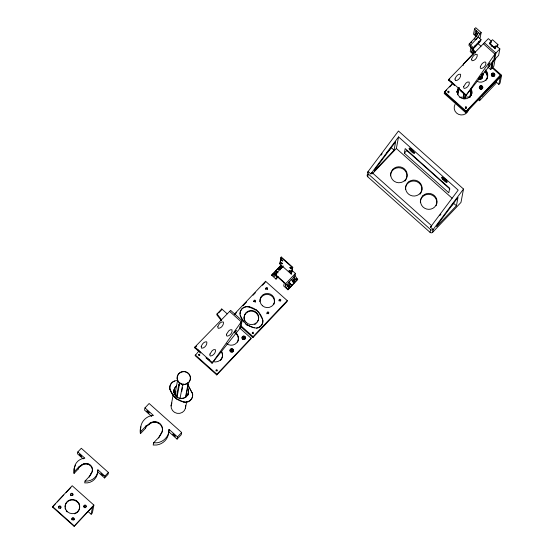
<?xml version="1.0" encoding="UTF-8"?>
<svg xmlns="http://www.w3.org/2000/svg" width="554" height="554" viewBox="0 0 554 554"><rect width="100%" height="100%" fill="white"/><g stroke="black" fill="none" stroke-linecap="round" stroke-linejoin="round"><path stroke-width="0.83" d="M472.285 48.461L471.648 51.82L473.074 53.205L473.649 50.649M474.972 34.396C479.445 40.283 475.63 24.023 474.972 34.396L476.198 33.102L476.675 30.595M476.198 33.102L477.347 34.376M367.87 172.869L368.14 171.477L398.451 131.014L463.511 189.039L460.976 202.432L432.667 232.278A1.835 1.773 10.8 0 1 430.077 232.368L367.731 176.768A1.835 1.773 10.8 0 1 367.607 174.261M91.147 514.244L92.56 506.834L74.097 526.3L52.408 506.958L72.193 485.733L93.875 505.075L92.38 512.942L91.147 514.244L87.954 511.397M104.574 477.964L104.928 476.115L97.892 469.834L97.539 471.683L104.574 477.964L108.044 474.307L108.397 472.458L81.293 448.276L77.823 451.939L77.47 453.788L83.204 458.906M80.122 465.99A7.915 7.652 10.8 0 0 78.869 467.562L78.259 468.996L74.07 473.414L74.333 471.267A11.911 11.516 10.8 0 1 84.222 458.2L84.831 458.186L77.823 451.939M78.259 468.996L78.613 467.14L82.117 464.681A6.413 6.198 10.8 0 1 91.223 473.379L89.27 476.585L85.039 481.052L84.686 482.901L87.601 482.859A11.911 11.516 10.8 0 0 97.566 472.797L97.539 471.683M78.529 467.604L81.383 465.408M74.097 526.3L93.875 505.075M89.27 476.585L89.18 477.049L91.133 473.843A6.413 6.198 10.8 0 0 82.027 465.145L81.293 465.872M90.704 474.266L90.794 473.802M168.624 431.587L177.072 439.121L181.234 434.731L181.657 432.508L149.13 403.499L144.968 407.882L144.539 410.105L151.748 416.539M146.221 426.635L145.487 428.353L140.46 433.657L140.778 431.081A14.3 13.815 10.8 0 1 152.641 415.396L153.375 415.389L144.968 407.882M145.487 428.353L145.917 426.13L150.113 423.18A7.701 7.437 10.8 0 1 161.041 433.616L158.7 437.466L153.617 442.819L153.195 445.042L156.692 444.994A14.3 13.815 10.8 0 0 168.658 432.923M146.298 425.541L145.806 426.684L149.123 424.606L149.234 424.045M158.7 437.466L158.596 438.02L160.937 434.17A7.701 7.437 10.8 0 0 150.009 423.734L149.123 424.606M160.418 434.675L160.528 434.121M187.501 385.231L188.589 386.193L192.356 393.354L192.66 394.995A7.334 7.084 10.8 0 1 185.694 402.336C178.43 401.588 172.342 396.754 170.071 389.767L169.815 387.848A7.334 7.084 10.8 0 1 176.774 380.501M171.068 405.923L173.27 394.4M173.617 392.585L174.24 389.289M173.887 396.643L170.12 389.49M176.851 396.006L174.932 394.296L177.522 380.716M175.59 392.924L175.916 391.228M168.762 430.846L169.046 429.364L177.495 436.898L177.072 439.121M176.477 396.636L178.748 384.753L179.69 382.648M176.594 399.06L173.935 396.366M177.031 397.107L179.295 385.231L180.237 383.126M179.953 398.776L182.675 384.511M181.726 391.539L182.529 387.343M182.848 385.667L183.166 383.991M183.983 402.176L176.65 398.783M197.612 349.435L200.749 352.621L200.659 353.085L194.752 347.815L194.904 347.019L230.63 310.392L242.126 320.648L240.886 327.13L212.043 363.237L206.081 357.919L206.171 357.462L209.481 360.024M185.396 397.668L187.827 384.94L187.342 382.883M185.895 397.149L188.318 384.421L188 383.049M198.754 351.181L195.084 355.599L216.773 374.94L250.948 338.909L251.08 338.21L239.605 327.975M185.355 408.637L186.643 401.885M187.896 395.3L188.526 392.01M192.356 393.354L188.589 386.193M227.161 313.799L221.745 308.973L217.029 313.938L216.849 314.866L221.455 320.766M221.745 308.973L221.565 309.894L218.622 313.003M212.043 363.237L242.126 320.648M216.773 374.94L216.905 374.248L251.08 338.21M240.277 315.738L240.332 315.461C242.604 322.449 248.691 327.282 255.962 328.03A7.334 7.084 10.8 0 0 262.921 320.69C261.495 313.585 255.927 308.246 248.891 306.653A7.334 7.084 10.8 0 0 240.027 313.82L240.277 315.738L243.712 321.929M239.896 328.176L241.129 321.694L229.64 311.445M239.972 314.097A7.334 7.084 10.8 0 1 248.843 306.93L248.891 306.653M254.244 327.871L246.862 324.755M256.544 328.259A7.334 7.084 10.8 0 0 262.866 320.967L262.561 319.326L258.746 312.449L256.087 309.748M240.789 326.777L252.908 337.58L253.081 336.659L287.263 300.621L265.574 281.28L234.342 314.208M265.401 282.208L265.574 281.28M278.302 276.723L276.024 279.133L271.751 275.324L271.841 274.86L281.12 265.075M283.323 265.982L275.338 274.396L274.936 276.515L271.841 274.86M276.024 279.133L276.605 276.065L284.292 282.921L283.703 285.982L287.976 289.79L297.664 279.569L295.019 275.567L295.427 273.447L291.757 270.179M279.708 263.829L281.252 257.021L292.747 267.27L291.508 273.752L291.203 274.078L279.708 263.829L280.019 263.503M280.172 262.693L281.252 257.021M287.976 289.79L285.331 285.788L285.732 283.669L295.427 273.447M286.875 284.915L291.328 279.458L294.063 283.004L292.311 281.446M291.203 274.078L292.747 267.27M287.263 300.621L287.083 301.549L252.908 337.58M291.639 279.888L295.019 275.567M367.731 176.768L368.265 173.984A1.835 1.773 10.8 0 1 368.14 171.477L370.848 173.901L372.08 172.599L431.711 225.79L430.486 227.085L433.193 229.501L432.667 232.278M371.845 173.831L372.08 172.599M394.06 150.162L395.66 141.755L374.552 169.926L374.365 170.93L394.06 150.162L391.346 147.745L386.713 152.634M372.309 173.831L396.345 148.493L398.555 136.921L458.186 190.105L430.486 227.085M404.33 153.133L405.203 148.59L449.668 188.249L448.802 192.792L404.33 153.133L406.788 150.543L449.966 189.053M452.77 83.169L444.523 91.867L444.211 93.487L465.893 112.829L501.592 75.24L492.658 67.276M451.413 81.84L454.55 85.025L454.46 85.489L448.553 80.219L448.705 79.423L488.372 38.642L491.405 41.349M430.077 232.368L430.61 229.591L368.265 173.984M457.673 94.069L458.809 88.128M463.158 65.455L463.442 63.966L472.299 54.624L474.411 51.342M457.722 94.776L459.017 87.989M478.58 32.624L474.383 38.524L469.217 43.967L468.94 45.456L473.026 49.105L480.699 41.01L480.983 39.521L478.254 37.083L470.575 45.179L470.291 46.668M471.052 47.138L470.201 51.591L473.109 54.181M479.355 38.593L480.173 37.727L481.163 32.534L475.741 27.7L474.515 28.995L473.525 34.189L476.426 36.779M463.283 92.428L459.972 89.859L459.882 90.323L465.845 95.641L493.697 60.58L498.628 55.379L499.867 48.897L496.827 46.19L495.844 47.222L495.193 46.647M463.386 95.572L463.712 93.889M463.345 98.792L463.906 93.764M473.026 49.105L473.31 47.616L480.983 39.521M464.363 98.723L465.173 94.478M465.097 98.695L465.741 95.302M465.845 95.641L494.93 54.098L499.867 48.897M465.893 112.829L466.205 111.209L500.38 75.178L492.091 67.782M470 96.174L471.62 87.691M471.821 87.546L470.041 96.888L464.861 97.061M456.406 205.769L458.006 197.356L436.898 225.526L436.711 226.538L456.406 205.769L453.691 203.353L451.378 205.797M478.268 99.595L479.549 100.738L480.29 96.853M481.897 96.008L481.807 96.472L500.269 76.999L498.856 84.409L495.671 81.563M487.665 66.895L490.678 69.582L492.111 62.048M491.633 65.296L491.952 63.627M494.985 47.72L495.311 46.051L495.962 46.633L497.928 44.555L492.506 39.715L490.539 41.792L491.19 42.374L490.699 42.893L490.048 42.312L489.404 42.99L494.826 47.824L495.463 47.145L494.812 46.571L495.311 46.051M492.915 60.538L491.315 68.911L490.678 69.582M495.144 48.821L495.463 47.145M491.156 67.81L491.807 68.391L493.247 60.857M493.697 60.58L494.93 54.098L483.441 43.842M494.687 59.527L495.927 53.045L484.431 42.797M495.214 58.779L493.78 66.314L491.807 68.391M497.45 47.062L497.928 44.555M496.426 80.462L495.837 83.571L479.549 100.738M500.075 76.798L500.38 75.178M501.592 75.24L500.089 83.114L498.856 84.409M215.949 370.917L216.649 370.384L217.203 370.91M474.231 39.071L474.993 38.053M466.385 108.328C467.112 107.095 464.612 107.116 465.381 108.335M198.581 355.204L199.26 354.858L199.793 355.405M447.881 92.165L448.394 91.812L449.052 92.213M481.163 32.534L475.741 39.729L474.383 38.524M404.863 181.13L405.666 180.022M381.11 155.141L382.142 153.763M370.848 173.901L398.555 136.921M439.855 215.554L440.88 214.176M463.511 189.039L433.193 229.501A1.835 1.773 10.8 0 1 430.61 229.591M291.321 268.835C291.404 268.06 289.202 266.959 290.455 268.261C292.187 270.123 291.259 266.169 290.067 267.783M291.66 268.475L290.317 267.347M471.648 51.799L472.881 50.497L474.03 51.778M74.423 471.558L78.613 467.14M444.98 91.943L446.746 90.08M449.689 86.971L452.05 84.485M271.751 275.324L280.878 265.705M234.757 314.513L236.523 312.65M243.005 305.815L246.544 302.089M253.026 295.254L255.38 292.768M262.451 285.31L264.812 282.831M52.408 506.958L55.386 503.821M57.173 501.938L63.724 495.027M66.106 492.513L70.87 487.492M495.352 47.741L494.715 48.42L489.293 43.586M290.012 267.672L290.421 267.229M290.164 267.928L290.684 267.367M290.628 268.427L291.203 267.804M290.808 268.572L291.362 267.97M290.975 268.697L291.494 268.129M291.12 268.787L291.591 268.274M174.932 394.296L175.424 393.776M140.882 431.434L145.917 426.13M187.827 384.94L188.318 384.421M285.331 285.788L286.557 284.486L289.292 288.032L287.547 286.473M104.928 476.115L108.397 472.458M288.059 289.327L297.754 279.105M500.248 75.87L466.073 111.908L444.384 92.566M177.495 436.898L181.657 432.508M252.202 333.266L252.943 333.065L253.344 333.709M448.553 80.219L449.834 79.077M194.752 347.815L196.677 346.105M465.443 108.321L465.928 108.314M448.061 92.774L448.546 92.795M459.82 97.234L463.262 97.116M153.617 442.819L157.121 442.778A14.3 13.815 10.8 0 0 169.081 430.7L169.046 429.364M85.039 481.052L87.954 481.011A11.911 11.516 10.8 0 0 97.919 470.948L97.892 469.834M184.039 401.899L185.749 402.059A7.334 7.084 10.8 0 0 192.709 394.718L192.404 393.077M248.843 306.93L256.038 310.025M282.852 260.768L282.228 260.332M282.277 263.725L281.654 263.282M282.775 267.263L280.303 265.941L282.048 267.499M280.317 269.86L277.838 268.538L279.008 269.576M278.011 272.291L275.532 270.968L277.866 273.046M275.546 274.888L273.074 273.565L274.819 275.123M290.538 271.176L289.95 270.587M282.083 260.255C279.41 258.483 284.818 263.566 281.633 259.514M281.529 263.233C279.292 261.89 283.696 265.643 281.328 262.949M178.748 384.753L179.295 385.231M490.422 42.388L491.073 42.97M474.515 28.995L479.93 33.836M477.957 43.517L480.962 46.204M469.217 43.967L473.31 47.616M448.705 79.423L465.997 94.845M444.523 91.867L466.205 111.209M396.345 148.493L452.133 198.249M280.947 257.347L292.436 267.596M288.315 270.906L291.508 273.752M296.445 278.482L297.664 279.569M293.613 277.81L296.522 280.407L293.793 276.862M288.842 282.838L291.757 285.435L289.022 281.896M275.338 274.396L285.732 283.669M245.72 324.069L246.807 325.032M240.962 325.849L253.081 336.659M194.904 347.019L212.196 362.448M195.223 354.906L216.905 374.248M75.836 500.587L79.028 503.434M52.498 506.494L74.188 525.836M281.834 262.908L282.284 263.399M471.856 47.651L475.436 52.242M470.651 47.27L475.256 53.163M217.029 313.938L221.635 319.838M140.46 433.657L140.349 433.304A14.3 13.815 10.8 0 1 140.875 426.871M74.07 473.414L73.98 473.123A11.911 11.516 10.8 0 1 74.368 467.901M170.071 389.767L169.759 388.125A7.334 7.084 10.8 0 1 174.842 381.09M445.956 179.773A1.904 0.415 43.5 0 1 445.52 180.272A1.904 0.415 43.5 0 1 443.512 178.132M444.273 178.18A1.904 0.415 43.5 0 1 444.62 178.43M445.347 179.081A1.904 0.415 43.5 0 1 445.679 179.434M413.706 151.554A1.904 0.415 43.5 0 1 411.58 150.002A1.904 0.415 43.5 0 1 411.435 148.984M414.849 152.8A3.663 0.803 43.5 0 1 411.947 150.917A3.663 0.803 43.5 0 1 409.669 147.987M447.313 181.809A3.663 0.803 43.5 0 1 444.329 179.794A3.663 0.803 43.5 0 1 442.182 176.934M406.075 179.468A8.248 7.971 10.8 0 0 404.337 169.884L402.571 168.665A8.248 7.971 10.8 0 0 392.696 170.23L391.456 171.92A8.248 7.971 10.8 0 0 390.535 175.943M420.818 193.055A8.248 7.971 10.8 0 1 420.001 194.184M405.473 189.607A8.248 7.971 10.8 0 1 407.349 183.796L408.935 182.411A8.248 7.971 10.8 0 1 418.956 182.931L420.417 184.482A8.248 7.971 10.8 0 1 421.151 192.439M436.095 205.666A8.248 7.971 10.8 0 0 434.336 196.649L432.619 195.382A8.248 7.971 10.8 0 0 422.688 196.642L421.4 198.297A8.248 7.971 10.8 0 0 420.348 202.286M149.684 423.304A9.501 9.183 10.8 0 1 151.969 422.404M152.772 422.238A9.501 9.183 10.8 0 1 159.171 423.388M81.757 464.785A7.915 7.652 10.8 0 1 89.665 464.854M74.624 467.195A11.911 11.516 10.8 0 1 75.669 465.18M288.115 286.183A0.866 0.838 10.8 0 1 288.676 285.137A0.866 0.838 10.8 0 1 289.763 285.691A0.866 0.838 10.8 0 1 289.202 286.737M288.544 286.674A0.866 0.838 10.8 0 1 288.357 286.55M292.962 281.072A0.866 0.838 10.8 0 1 293.855 279.992A0.866 0.838 10.8 0 1 294.555 281.217M294.423 281.397A0.866 0.838 10.8 0 1 293.391 281.571M280.608 269.334A0.866 0.838 10.8 0 1 279.701 268.524A0.866 0.838 10.8 0 1 280.525 267.658A0.866 0.838 10.8 0 1 281.432 268.468M279.895 269.569A0.866 0.838 10.8 0 1 279.922 268.309A0.866 0.838 10.8 0 1 281.203 268.517M274.902 274.514A0.866 0.838 10.8 0 1 275.366 273.267A0.866 0.838 10.8 0 1 276.494 274.036M276.19 274.313A0.866 0.838 10.8 0 1 274.874 273.78A0.866 0.838 10.8 0 1 275.83 272.776A0.866 0.838 10.8 0 1 276.488 273.995M236.073 332.933A7.334 7.084 10.8 0 1 236.78 342.732A7.334 7.084 10.8 0 1 226.718 343.715M235.942 333.626A7.334 7.084 10.8 0 1 237.528 342.143M221.815 351.693A7.334 7.084 10.8 0 1 213.041 361.568M221.004 351.333A7.334 7.084 10.8 0 1 220.527 360.432M230.783 351.991A1.731 1.676 10.8 0 1 230.45 349.435A1.731 1.676 10.8 0 1 233.096 349.595A1.731 1.676 10.8 0 1 232.507 352.095M485.373 69.894A7.334 7.084 10.8 0 1 477.098 81.355M485.242 70.593A7.334 7.084 10.8 0 1 485.74 80.614M471.115 88.654A7.334 7.084 10.8 0 1 464.224 98.889A7.334 7.084 10.8 0 1 458.449 87.878M470.609 96.431A7.334 7.084 10.8 0 1 469.827 97.4M457.147 92.054A7.334 7.084 10.8 0 1 459.1 87.608M471.246 89.914A7.334 7.084 10.8 0 1 471.433 94.769M481.807 89.055A1.731 1.676 10.8 0 1 479.286 87.601A1.731 1.676 10.8 0 1 481.689 86.015A1.731 1.676 10.8 0 1 482.181 88.806M491.876 76.106A1.731 1.676 10.8 0 1 492.368 73.329A1.731 1.676 10.8 0 1 494.764 74.97A1.731 1.676 10.8 0 1 492.243 76.362M492.125 75.593A0.866 0.838 10.8 0 1 493.053 74.513A0.866 0.838 10.8 0 1 493.676 75.801A0.866 0.838 10.8 0 1 492.222 75.787M239.834 326.631A1.835 0.402 43.5 0 1 239.847 326.791M457.064 91.999A7.334 7.084 10.8 0 1 458.954 88.169M471.101 90.475A7.334 7.084 10.8 0 1 471.454 94.734M457.098 92.331A7.334 7.084 10.8 0 1 459.044 87.885M471.198 90.191A7.334 7.084 10.8 0 1 471.378 95.046M468.455 110.142A7.334 7.084 10.8 0 1 458.636 114.373A7.334 7.084 10.8 0 1 455.021 104.477M65.026 506.681A7.334 7.084 10.8 0 1 73.897 500.137A7.334 7.084 10.8 0 1 79.118 509.819M78.855 510.373A7.334 7.084 10.8 0 1 78.169 511.411M77.761 511.882A7.334 7.084 10.8 0 1 76.826 512.713M76.307 513.059A7.334 7.084 10.8 0 1 74.575 513.828M66.965 511.799A7.334 7.084 10.8 0 1 66.182 510.809M65.365 509.126A7.334 7.084 10.8 0 1 65.081 507.914M71.992 519.901A1.156 1.115 10.8 0 1 72.221 518.412A1.156 1.115 10.8 0 1 73.779 518.523A1.156 1.115 10.8 0 1 73.82 520.033M70.607 494.563A1.156 1.115 10.8 0 1 72.262 493.829A1.156 1.115 10.8 0 1 72.588 495.574M70.96 495.629A1.156 1.115 10.8 0 1 70.635 495.137M85.635 507.533A1.156 1.115 10.8 0 1 84.485 507.623M84.028 507.256A1.156 1.115 10.8 0 1 83.883 506.993M83.82 506.709A1.156 1.115 10.8 0 1 85.157 505.518A1.156 1.115 10.8 0 1 86.015 507.09M59.008 508.357A1.156 1.115 10.8 0 1 58.869 506.716A1.156 1.115 10.8 0 1 60.566 506.744A1.156 1.115 10.8 0 1 60.414 508.385M484.979 72.027A7.334 7.084 10.8 0 1 487.208 78.806M485.062 71.563A7.334 7.084 10.8 0 1 487.402 77.74M480.013 88.522A1.156 1.115 10.8 0 1 481.613 88.841A0.866 0.838 10.8 0 0 480.055 88.439M492.271 75.732A1.156 1.115 10.8 0 1 493.413 75.933M492.361 75.268A1.156 1.115 10.8 0 1 493.24 75.309M493.843 75.94A1.156 1.115 10.8 0 1 493.912 76.23M480.103 88.058A1.156 1.115 10.8 0 1 481.703 88.384M491.163 46.044A1.835 0.402 43.5 0 1 491.495 46.287M489.334 65.718A1.835 0.402 43.5 0 1 488.967 66.245M187.73 388.409A7.334 7.084 10.8 0 1 181.477 398.651M180.839 398.638A7.334 7.084 10.8 0 1 178.956 398.278M177.232 397.467A7.334 7.084 10.8 0 1 174.212 393.555M174.046 392.959A7.334 7.084 10.8 0 1 176.304 386.235M187.785 388.132A7.334 7.084 10.8 0 1 185.154 397.336A7.334 7.084 10.8 0 1 175.424 395.487A7.334 7.084 10.8 0 1 176.352 385.958M184.496 371.692A6.703 6.482 10.8 0 1 189.288 381.879A6.703 6.482 10.8 0 1 177.813 381.02A6.703 6.482 10.8 0 1 183.914 371.651M185.652 405.583A7.334 7.084 10.8 0 1 177.058 413.332A7.334 7.084 10.8 0 1 171.913 402.973M259.84 301.708A7.334 7.084 10.8 0 1 268.711 294.548A7.334 7.084 10.8 0 1 273.662 304.783M243.982 317.733A7.334 7.084 10.8 0 1 253.552 311.459A7.334 7.084 10.8 0 1 257.444 322.109M256.204 323.501A7.334 7.084 10.8 0 1 254.632 324.533M244.778 321.327A7.334 7.084 10.8 0 1 243.982 318.349M278.939 300.836A0.866 0.838 10.8 0 1 280.643 300.995M265.761 289.555A0.866 0.838 10.8 0 1 266.522 288.385A0.866 0.838 10.8 0 1 267.353 289.534M253.718 301.598A0.866 0.838 10.8 0 1 254.826 301.106A0.866 0.838 10.8 0 1 255.346 302.186M266.91 313.813A0.866 0.838 10.8 0 1 266.959 313.384L267.063 313.19A0.866 0.838 10.8 0 1 268.621 313.793M457.029 92.366A7.334 7.084 10.8 0 1 458.92 88.529M471.073 90.842A7.334 7.084 10.8 0 1 471.426 95.101M492.305 75.559A0.866 0.838 10.8 0 1 493.635 76.244M482.015 77.145A1.918 1.849 10.8 0 1 479.272 78.37M482.368 75.933A2.306 2.23 10.8 0 1 479.12 78.557M482.312 76.223A2.306 2.23 10.8 0 1 479.065 78.848M482.52 74.52A1.918 1.849 10.8 0 1 481.232 75.877M482.818 73.599A2.306 2.23 10.8 0 1 480.727 76.487M482.873 73.308A2.306 2.23 10.8 0 1 481.378 76.099M482.763 73.89A2.306 2.23 10.8 0 1 480.076 76.722M482.499 74.333A1.918 1.849 10.8 0 1 482.292 75.268M482.008 75.663A1.918 1.849 10.8 0 1 481.627 75.967M481.177 76.168A1.918 1.849 10.8 0 1 480.685 76.251M482.444 74.624A1.918 1.849 10.8 0 1 480.63 76.542M482.811 74.755A2.306 2.23 10.8 0 1 480.02 77.013M482.645 74.471A2.306 2.23 10.8 0 1 479.965 77.304M482.305 74.437A1.918 1.849 10.8 0 1 482.181 75.85M481.897 76.244A1.918 1.849 10.8 0 1 481.516 76.549M481.066 76.757A1.918 1.849 10.8 0 1 480.076 76.784M482.125 76.14A1.918 1.849 10.8 0 1 481.841 76.535M481.461 76.847A1.918 1.849 10.8 0 1 480.519 77.124M482.25 74.728A1.918 1.849 10.8 0 1 482.292 75.69M482.589 74.762A2.306 2.23 10.8 0 1 479.342 77.394M482.278 75.496A1.918 1.849 10.8 0 1 479.494 77.2M482.278 74.527A2.306 2.23 10.8 0 1 479.286 77.685M482.015 76.722A1.918 1.849 10.8 0 1 481.731 77.117M481.35 77.428A1.918 1.849 10.8 0 1 480.401 77.705M482.222 74.818A2.306 2.23 10.8 0 1 479.231 77.975M482.125 76.563A1.918 1.849 10.8 0 1 481.294 77.719M480.837 77.92A1.918 1.849 10.8 0 1 479.383 77.782M482.167 75.109A2.306 2.23 10.8 0 1 479.736 78.467M481.904 77.311A1.918 1.849 10.8 0 1 480.782 78.211M483.06 73.26A2.306 2.23 10.8 0 1 482.714 73.73M481.655 74.638A2.306 2.23 10.8 0 0 483.005 73.55A2.306 2.23 10.8 0 1 481.433 75.801M483.15 73.294A2.306 2.23 10.8 0 1 481.599 74.928M482.569 73.807A1.918 1.849 10.8 0 1 482.285 74.201M483.095 73.585A2.306 2.23 10.8 0 1 481.544 75.219M482.513 74.097A1.918 1.849 10.8 0 1 481.848 74.804M483.088 73.294A2.306 2.23 10.8 0 1 481.488 75.51M482.631 73.938A1.918 1.849 10.8 0 1 482.174 74.783M482.402 74.686A1.918 1.849 10.8 0 1 481.738 75.386M481.959 77.435A1.918 1.849 10.8 0 1 481.793 77.892M481.509 78.287A1.918 1.849 10.8 0 1 480.671 78.793M482.257 76.514A2.306 2.23 10.8 0 1 478.511 78.8M470.54 42.907L471.696 41.661L470.54 42.907M198.664 354.664C199.682 356.942 200.375 352.843 198.664 354.664M447.964 91.625C448.982 93.903 449.675 89.803 447.964 91.625M101.036 473.691L103.051 475.554L101.036 473.691M175.244 436.102L175.237 436.227A1.648 0.36 43.5 0 1 173.354 434.932A1.648 0.36 43.5 0 1 173.388 434.135A1.648 0.36 43.5 0 1 175.244 436.102M217.798 326.777L218.228 328.335C221.081 328.522 223.871 325.004 223.442 322.248L223.11 321.909C220.478 321.632 218.505 324.526 217.798 326.777M471.599 59.174L472.029 60.739C474.882 60.926 477.673 57.401 477.243 54.645L476.911 54.313C474.279 54.036 472.306 56.924 471.599 59.174M201.192 346.638L201.614 348.21C204.468 348.411 207.258 344.886 206.843 342.13L206.51 341.79C203.879 341.499 201.905 344.394 201.192 346.638M454.993 79.042L455.416 80.614C458.269 80.815 461.06 77.29 460.644 74.534L460.312 74.188C457.68 73.897 455.707 76.798 454.993 79.042M226.551 334.201L226.482 335.544L227.188 336.174C229.896 335.869 232.936 332.476 231.939 329.755L230.222 329.81L228.705 330.89L226.551 334.201M480.353 66.605L480.29 67.948L480.99 68.571C483.697 68.274 486.737 64.88 485.74 62.152L484.715 61.965L483.268 62.664L481.786 64.049L480.353 66.605M209.952 354.048L209.869 355.405L210.562 356.049C213.283 355.772 216.302 352.379 215.347 349.643L213.643 349.671L212.127 350.737L209.952 354.048M463.753 86.452L463.67 87.802L464.363 88.446C467.084 88.169 470.104 84.776 469.148 82.047L467.444 82.075L465.928 83.142L463.753 86.452M216.115 370.072C216.628 372.503 218.179 368.639 216.115 370.072M252.299 332.476C252.804 334.907 254.355 331.05 252.299 332.476M465.415 107.033C465.928 109.463 467.479 105.606 465.415 107.033M234.467 332.816L236.184 330.648L234.467 332.816M488.268 65.22L489.985 63.052L488.268 65.22M474.743 46.398L475.678 45.414L474.743 46.398M478.455 42.492L479.335 41.564L478.455 42.492M392.869 169.302L391.636 170.992A8.248 7.971 10.8 0 0 405.016 180.237L406.248 178.547A8.248 7.971 10.8 0 0 404.51 168.956L402.751 167.737A8.248 7.971 10.8 0 0 392.869 169.302M422.861 195.721L421.573 197.369A8.248 7.971 10.8 0 0 423.007 207.002L424.731 208.276A8.248 7.971 10.8 0 0 434.655 207.009L435.943 205.361A8.248 7.971 10.8 0 0 434.516 195.721L432.792 194.454A8.248 7.971 10.8 0 0 422.861 195.721M79.395 454.315L81.32 456.247L79.395 454.315M289.52 270.567L290.698 271.744L289.597 270.574M409.108 181.483L407.529 182.875A8.248 7.971 10.8 0 0 407.114 192.577L408.568 194.129A8.248 7.971 10.8 0 0 418.595 194.655L420.174 193.263A8.248 7.971 10.8 0 0 420.59 183.554L419.136 182.01A8.248 7.971 10.8 0 0 409.108 181.483M73.904 519.569L73.682 519.756A1.156 1.115 10.8 0 1 71.895 518.98A1.156 1.115 10.8 0 1 73.357 517.755A1.156 1.115 10.8 0 1 73.904 519.569M181.947 384.109L180.348 383.41A6.703 6.482 10.8 0 1 180.092 372.461A6.703 6.482 10.8 0 1 190.438 376.99A6.703 6.482 10.8 0 1 181.947 384.109M442.459 179.101A3.663 0.803 43.5 0 0 446.94 182.398A3.663 0.803 43.5 0 0 443.442 178.118A3.663 0.803 43.5 0 0 442.459 179.101M409.558 149.601A3.663 0.803 43.5 0 0 414.233 153.451A3.663 0.803 43.5 0 0 411.463 149.538A3.663 0.803 43.5 0 0 409.558 149.601M147.087 411.421A1.648 0.36 43.5 0 0 149.165 413.055A1.648 0.36 43.5 0 0 147.766 411.213A1.648 0.36 43.5 0 0 147.087 411.421M288.447 286.086A0.866 0.838 10.8 0 0 289.874 285.663A0.866 0.838 10.8 0 0 288.766 284.673A0.866 0.838 10.8 0 0 288.447 286.086M293.295 280.975A0.866 0.838 10.8 0 0 294.721 280.553A0.866 0.838 10.8 0 0 293.613 279.562A0.866 0.838 10.8 0 0 293.295 280.975M230.478 351.471A1.731 1.676 10.8 0 0 233.407 350.89A1.731 1.676 10.8 0 0 231.392 348.715A1.731 1.676 10.8 0 0 230.478 351.471M231.032 351.381A0.866 0.838 10.8 0 0 232.5 351.091A0.866 0.838 10.8 0 0 231.489 350.003A0.866 0.838 10.8 0 0 231.032 351.381M230.99 351.61A0.866 0.838 10.8 0 0 232.451 351.319A0.866 0.838 10.8 0 0 231.447 350.232A0.866 0.838 10.8 0 0 230.99 351.61M242.617 338.916A1.731 1.676 10.8 0 0 245.47 338.065A1.731 1.676 10.8 0 0 243.254 336.084A1.731 1.676 10.8 0 0 242.617 338.916M242.576 339.145A1.731 1.676 10.8 0 0 245.429 338.293A1.731 1.676 10.8 0 0 243.206 336.32A1.731 1.676 10.8 0 0 242.576 339.145M243.109 338.764A0.866 0.838 10.8 0 0 244.536 338.342A0.866 0.838 10.8 0 0 243.428 337.351A0.866 0.838 10.8 0 0 243.109 338.764M243.067 339A0.866 0.838 10.8 0 0 244.494 338.57A0.866 0.838 10.8 0 0 243.386 337.58A0.866 0.838 10.8 0 0 243.067 339M479.778 88.432A1.731 1.676 10.8 0 0 482.707 87.857A1.731 1.676 10.8 0 0 480.692 85.683A1.731 1.676 10.8 0 0 479.778 88.432M480.332 88.342A0.866 0.838 10.8 0 0 481.8 88.051A0.866 0.838 10.8 0 0 480.789 86.964A0.866 0.838 10.8 0 0 480.332 88.342M480.256 88.536A0.866 0.838 10.8 0 0 481.738 88.328A0.866 0.838 10.8 0 0 480.796 87.186A0.866 0.838 10.8 0 0 480.256 88.536M491.917 75.877A1.731 1.676 10.8 0 0 494.77 75.025A1.731 1.676 10.8 0 0 492.554 73.052A1.731 1.676 10.8 0 0 491.917 75.877M492.409 75.725A0.866 0.838 10.8 0 0 493.836 75.302A0.866 0.838 10.8 0 0 492.728 74.312A0.866 0.838 10.8 0 0 492.409 75.725M67.505 511.778A7.334 7.084 10.8 0 0 79.589 508.177A7.334 7.084 10.8 0 0 70.199 499.805A7.334 7.084 10.8 0 0 67.505 511.778M71.044 495.165A1.156 1.115 10.8 0 0 72.948 494.597A1.156 1.115 10.8 0 0 71.466 493.282A1.156 1.115 10.8 0 0 71.044 495.165M84.118 506.792A1.156 1.115 10.8 0 0 86.105 506.626A1.156 1.115 10.8 0 0 84.942 505.04A1.156 1.115 10.8 0 0 84.118 506.792M58.883 507.686A1.156 1.115 10.8 0 0 60.864 507.464A1.156 1.115 10.8 0 0 59.659 505.913A1.156 1.115 10.8 0 0 58.883 507.686M262.409 305.725A7.334 7.084 10.8 0 0 274.486 302.124A7.334 7.084 10.8 0 0 265.096 293.752A7.334 7.084 10.8 0 0 262.409 305.725M245.983 322.22A7.334 7.084 10.8 0 0 258.386 319.797A7.334 7.084 10.8 0 0 249.889 310.579A7.334 7.084 10.8 0 0 245.983 322.22M279.375 300.711A0.866 0.838 10.8 0 0 280.802 300.289A0.866 0.838 10.8 0 0 279.694 299.298A0.866 0.838 10.8 0 0 279.375 300.711M267.263 313.287A0.866 0.838 10.8 0 0 268.745 313.079A0.866 0.838 10.8 0 0 267.811 311.937A0.866 0.838 10.8 0 0 267.263 313.287M254.044 301.501A0.866 0.838 10.8 0 0 255.519 301.265A0.866 0.838 10.8 0 0 254.556 300.143A0.866 0.838 10.8 0 0 254.044 301.501M266.052 288.814A0.866 0.838 10.8 0 0 267.534 288.606A0.866 0.838 10.8 0 0 266.592 287.464A0.866 0.838 10.8 0 0 266.052 288.814"/></g></svg>
